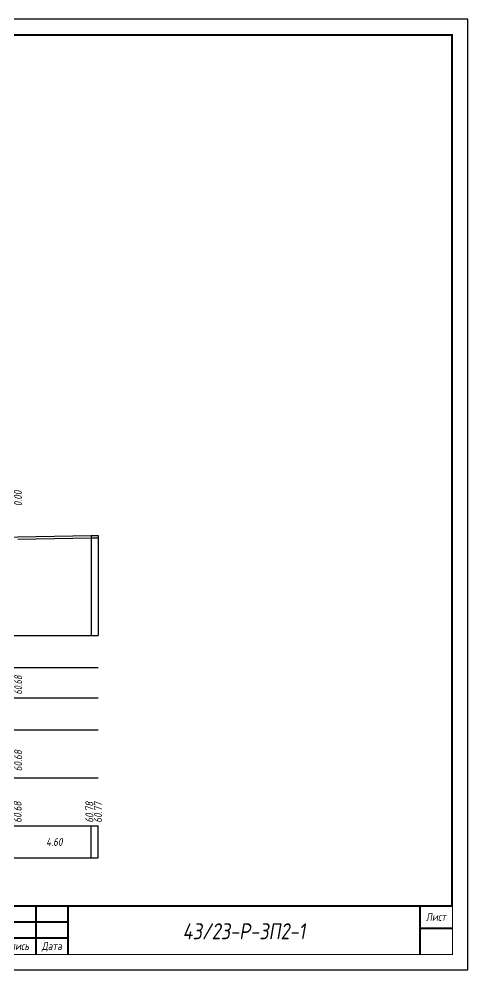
# Model space of a CAD drawing. Extents: x -717 to 1451, y -133302 to 233.
# Drawn here: x 249.7 to 389.9, y -56859.4 to -56562.4 of the extents above; entities that cross this region are included whole.
import ezdxf
from ezdxf.enums import TextEntityAlignment as Align

# ---------------------------------------------------------------- set-up
doc = ezdxf.new("R2010")
doc.units = 0
for name, color, linetype in [('Зарамочное оформление', 7, 'Continuous'), ('Код_510', 7, 'Continuous'), ('Код_514', 1, 'Continuous'), ('Код_516', 1, 'Continuous'), ('Рабочие отметки', 7, 'Continuous'), ('Таблица', 7, 'Continuous'), ('Черный поперечник', 3, 'Continuous')]:
    doc.layers.add(name, color=color, linetype=linetype)
doc.layers.add('Контур_2570', color=7, linetype='Continuous', true_color=0x80ff00)
doc.styles.add('М', font='romand.shx', dxfattribs={"width": 0.8, "oblique": 10, "height": 2.5})

# ---------------------------------------------------------------- blocks, each defined once
blk = doc.blocks.new('Штамп')
at = {"linetype": 'Continuous'}
blk.add_wipeout([(199.95, -411.25), (384.95, -411.25), (384.95, -426.25), (199.95, -426.25)], dxfattribs=at).dxf.layer = 'Зарамочное оформление'
at = {"layer": 'Зарамочное оформление', "linetype": 'Continuous', "lineweight": -3, "const_width": 0.6, "flags": 128}
for points in [[(199.95, -426.25), (199.95, -411.25), (384.95, -411.25)], [(209.95, -411.25), (209.95, -426.25)], [(219.95, -411.25), (219.95, -426.25)], [(229.95, -411.25), (229.95, -426.25)], [(239.95, -411.25), (239.95, -426.25)], [(254.95, -411.25), (254.95, -426.25)], [(264.95, -411.25), (264.95, -426.25)], [(374.95, -411.25), (374.95, -426.25)], [(199.95, -416.25), (264.95, -416.25)], [(374.95, -418.25), (384.95, -418.25)], [(199.95, -421.25), (264.95, -421.25)]]:
    blk.add_lwpolyline(points, dxfattribs=at)
at = {"linetype": 'Continuous', "insert": (319.95, -419.17), "char_height": 5, "width": 110, "attachment_point": 5, "style": 'М'}
blk.add_mtext('{\\Q10;\\W0.8;43/23-Р-ЗП2-1}', dxfattribs=at)
at = {"layer": 'Зарамочное оформление', "linetype": 'Continuous', "style": 'М', "oblique": 10}
for s, width, p in [('Лист', 0.8, (379.95, -414.66)), ('Изм.', 0.8, (204.95, -423.75)), ('Кол.уч.', 0.7, (214.95, -423.75)), ('Лист', 0.8, (224.95, -423.75)), ('N док.', 0.7, (235.28, -423.75)), ('Подпись', 0.8, (247.45, -423.75)), ('Дата', 0.8, (259.95, -423.75))]:
    blk.add_text(s, height=2.5, dxfattribs=dict(at, width=width)).set_placement(p, align=Align.MIDDLE_CENTER)
blk = doc.blocks.new('шифр')
blk.add_blockref('Штамп', (0, -56488))

msp = doc.modelspace()

# ---------------------------------------------------------------- linework, layer by layer
at = {"flags": 128}
msp.add_lwpolyline([(-30.054, -56859.421), (389.946, -56859.421), (389.946, -56562.421), (-30.054, -56562.421)], close=True, dxfattribs=at)
at = {"const_width": 0.6, "flags": 128}
msp.add_lwpolyline([(-10.054, -56854.421), (384.946, -56854.421), (384.946, -56567.421), (-10.054, -56567.421)], close=True, dxfattribs=at)
at = {"layer": 'Код_510'}
for p, q in [((272.213, -56824.421), (272.213, -56814.421)), ((274.358, -56824.421), (274.358, -56814.421))]:
    msp.add_line(p, q, dxfattribs=at)
at = {"layer": 'Контур_2570', "flags": 128}
msp.add_lwpolyline([(249.287, -56724.911), (272.267, -56724.44), (274.412, -56724.484)], dxfattribs=at)
at = {"layer": 'Таблица'}
for p, q in [((80, -56755), (274.412, -56755)), ((80, -56765), (274.412, -56765)), ((80, -56774.421), (274.412, -56774.421)), ((79.946, -56784.421), (274.358, -56784.421)), ((79.946, -56799.421), (274.358, -56799.421)), ((79.946, -56814.421), (274.358, -56814.421)), ((79.946, -56824.421), (274.358, -56824.421))]:
    msp.add_line(p, q, dxfattribs=at)
at = {"layer": 'Черный поперечник', "color": 7}
for p, q in [((272.267, -56723.69), (272.267, -56755)), ((274.412, -56723.734), (274.412, -56755))]:
    msp.add_line(p, q, dxfattribs=at)
at = {"layer": 'Черный поперечник', "flags": 128}
msp.add_lwpolyline([(80, -56729.696), (88.894, -56729.549), (95.221, -56730.263), (103.975, -56728.288), (121.341, -56723.25), (136.565, -56722.717), (138.32, -56722.599), (140.398, -56722.549), (160.636, -56722.008), (162.628, -56722.056), (164.284, -56722.088), (182.865, -56722.454), (197.494, -56722.556), (199.509, -56722.655), (211.112, -56726.103), (212.303, -56726.448), (213.168, -56726.296), (232.058, -56724.467), (233.632, -56724.375), (249.287, -56724.161), (272.267, -56723.69), (274.412, -56723.734)], dxfattribs=at)

# ---------------------------------------------------------------- texts
at = {"linetype": 'Continuous', "style": 'М', "oblique": 10, "width": 0.8}
msp.add_text('186', height=2.5, dxfattribs=at).set_placement((380.312, -56850.509), align=Align.MIDDLE)
at = {"layer": 'Код_510', "style": 'М', "oblique": 10, "width": 0.8}
for s, p in [('60.68', (249.233, -56813.421)), ('60.78', (271.661, -56813.421)), ('60.77', (274.358, -56813.421))]:
    msp.add_text(s, height=2.5, rotation=90, dxfattribs=at).set_placement(p, align=Align.MIDDLE_LEFT)
msp.add_text('4.60', height=2.5, dxfattribs=at).set_placement((260.723, -56819.421), align=Align.MIDDLE_CENTER)
at = {"layer": 'Код_514', "style": 'М', "oblique": 10, "width": 0.7}
msp.add_text('60.68', height=2.5, rotation=90, dxfattribs=at).set_placement((249.412, -56773.382), align=Align.MIDDLE_LEFT)
at = {"layer": 'Код_516', "style": 'М', "oblique": 10, "width": 0.8}
msp.add_text('60.68', height=2.5, rotation=90, dxfattribs=at).set_placement((249.412, -56797.371), align=Align.MIDDLE_LEFT)
at = {"layer": 'Рабочие отметки', "color": 1, "style": 'М', "oblique": 10, "width": 0.8}
msp.add_text('0.00', height=2.5, rotation=90, dxfattribs=at).set_placement((249.334, -56714.59), align=Align.MIDDLE_LEFT)

# ---------------------------------------------------------------- next in the draw order: block references
msp.add_blockref('шифр', (0, 59.829))

doc.saveas('drawing.dxf')
